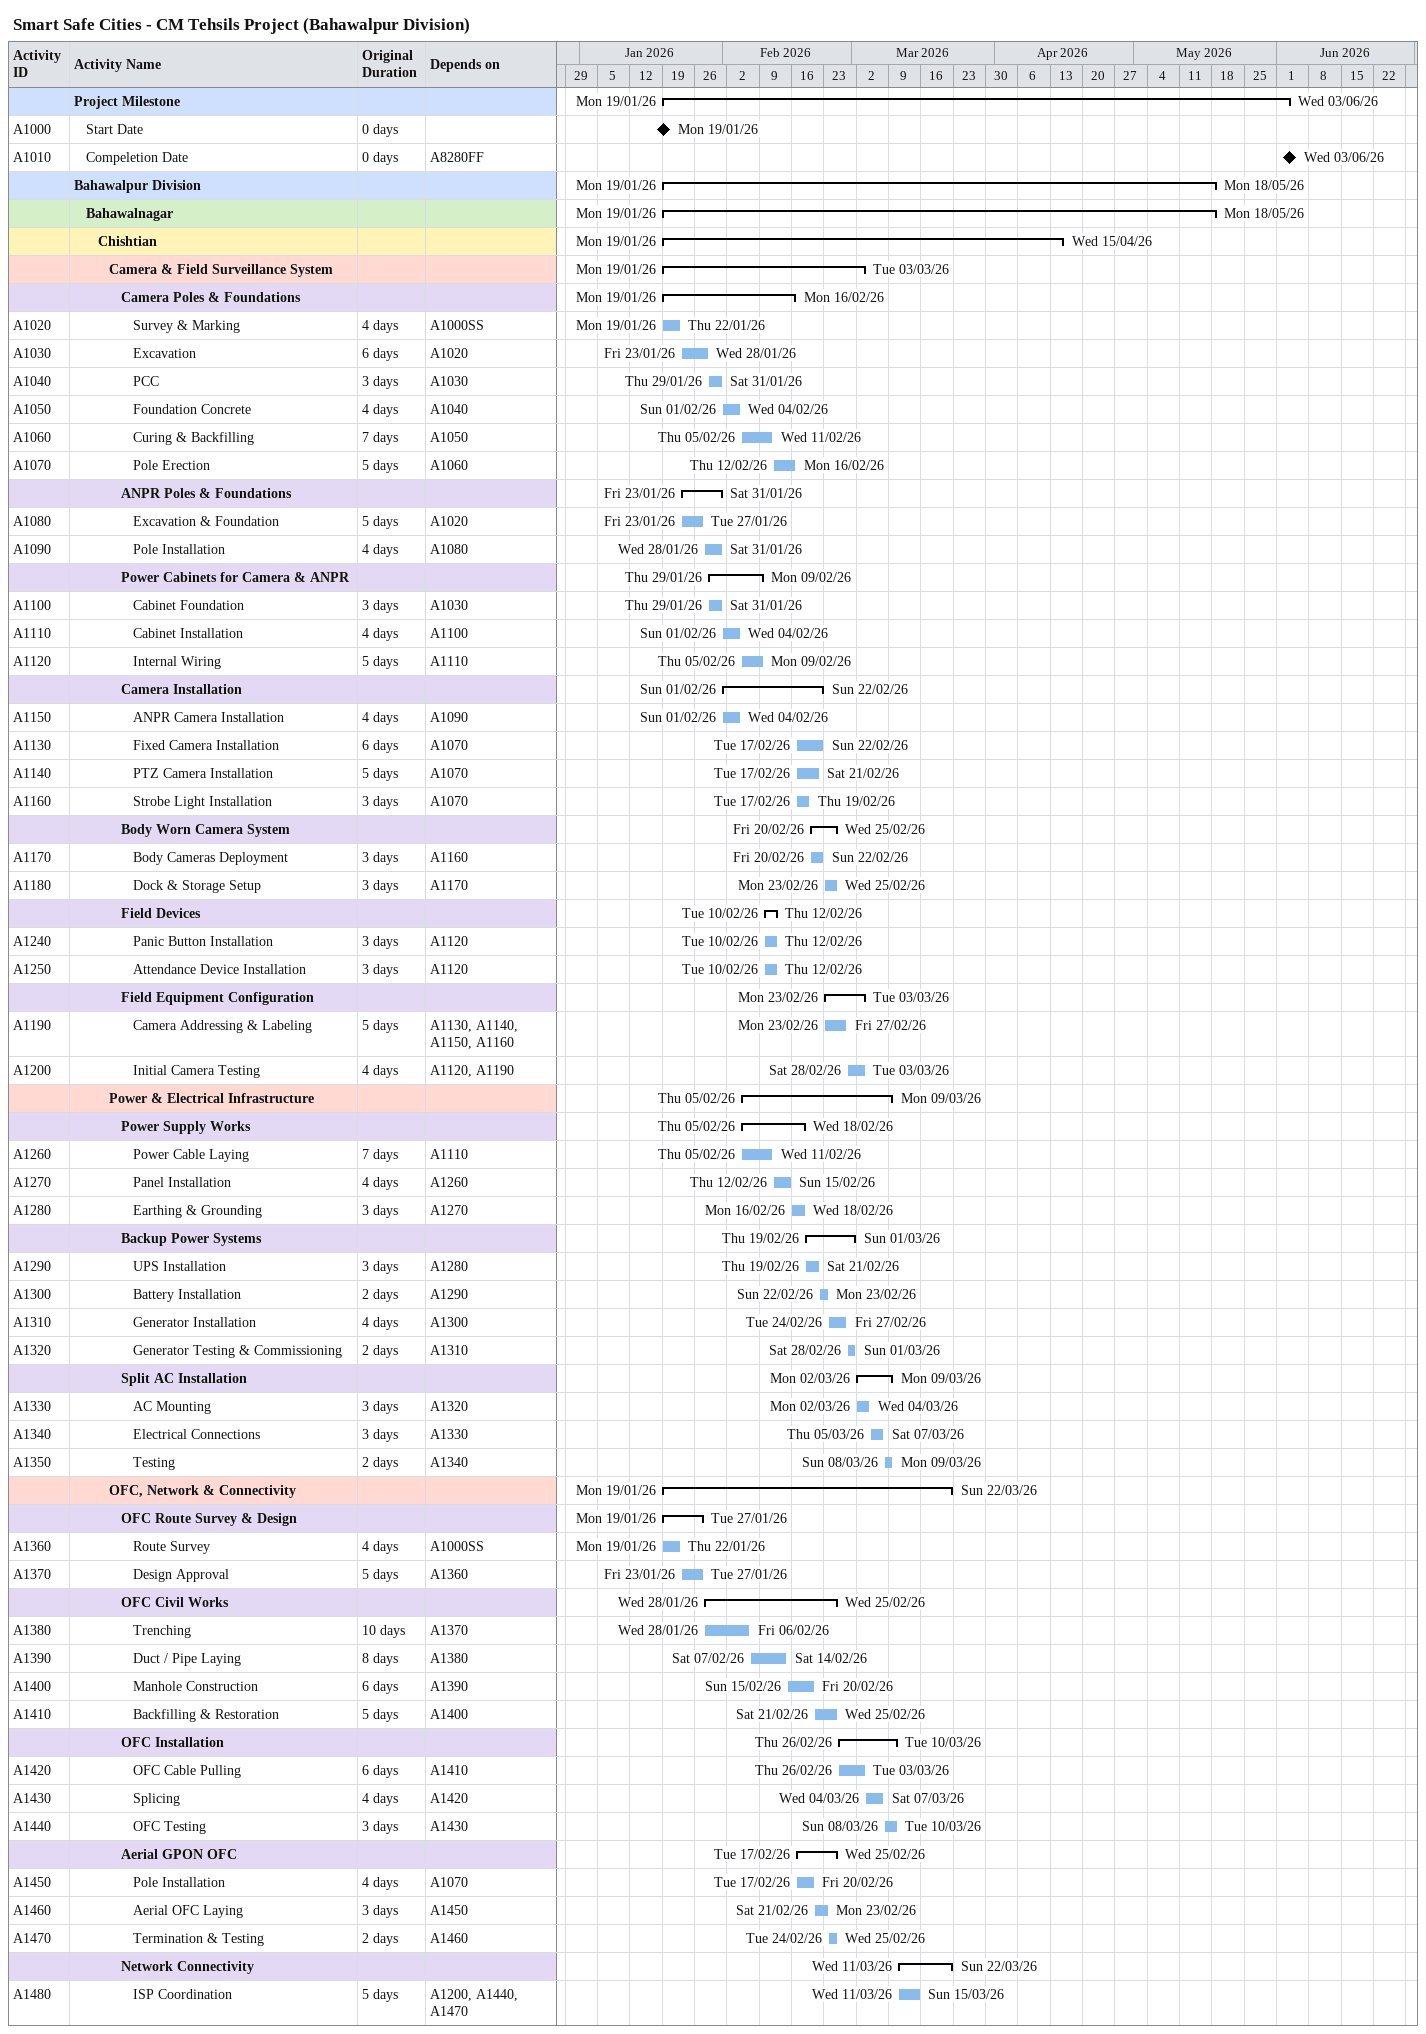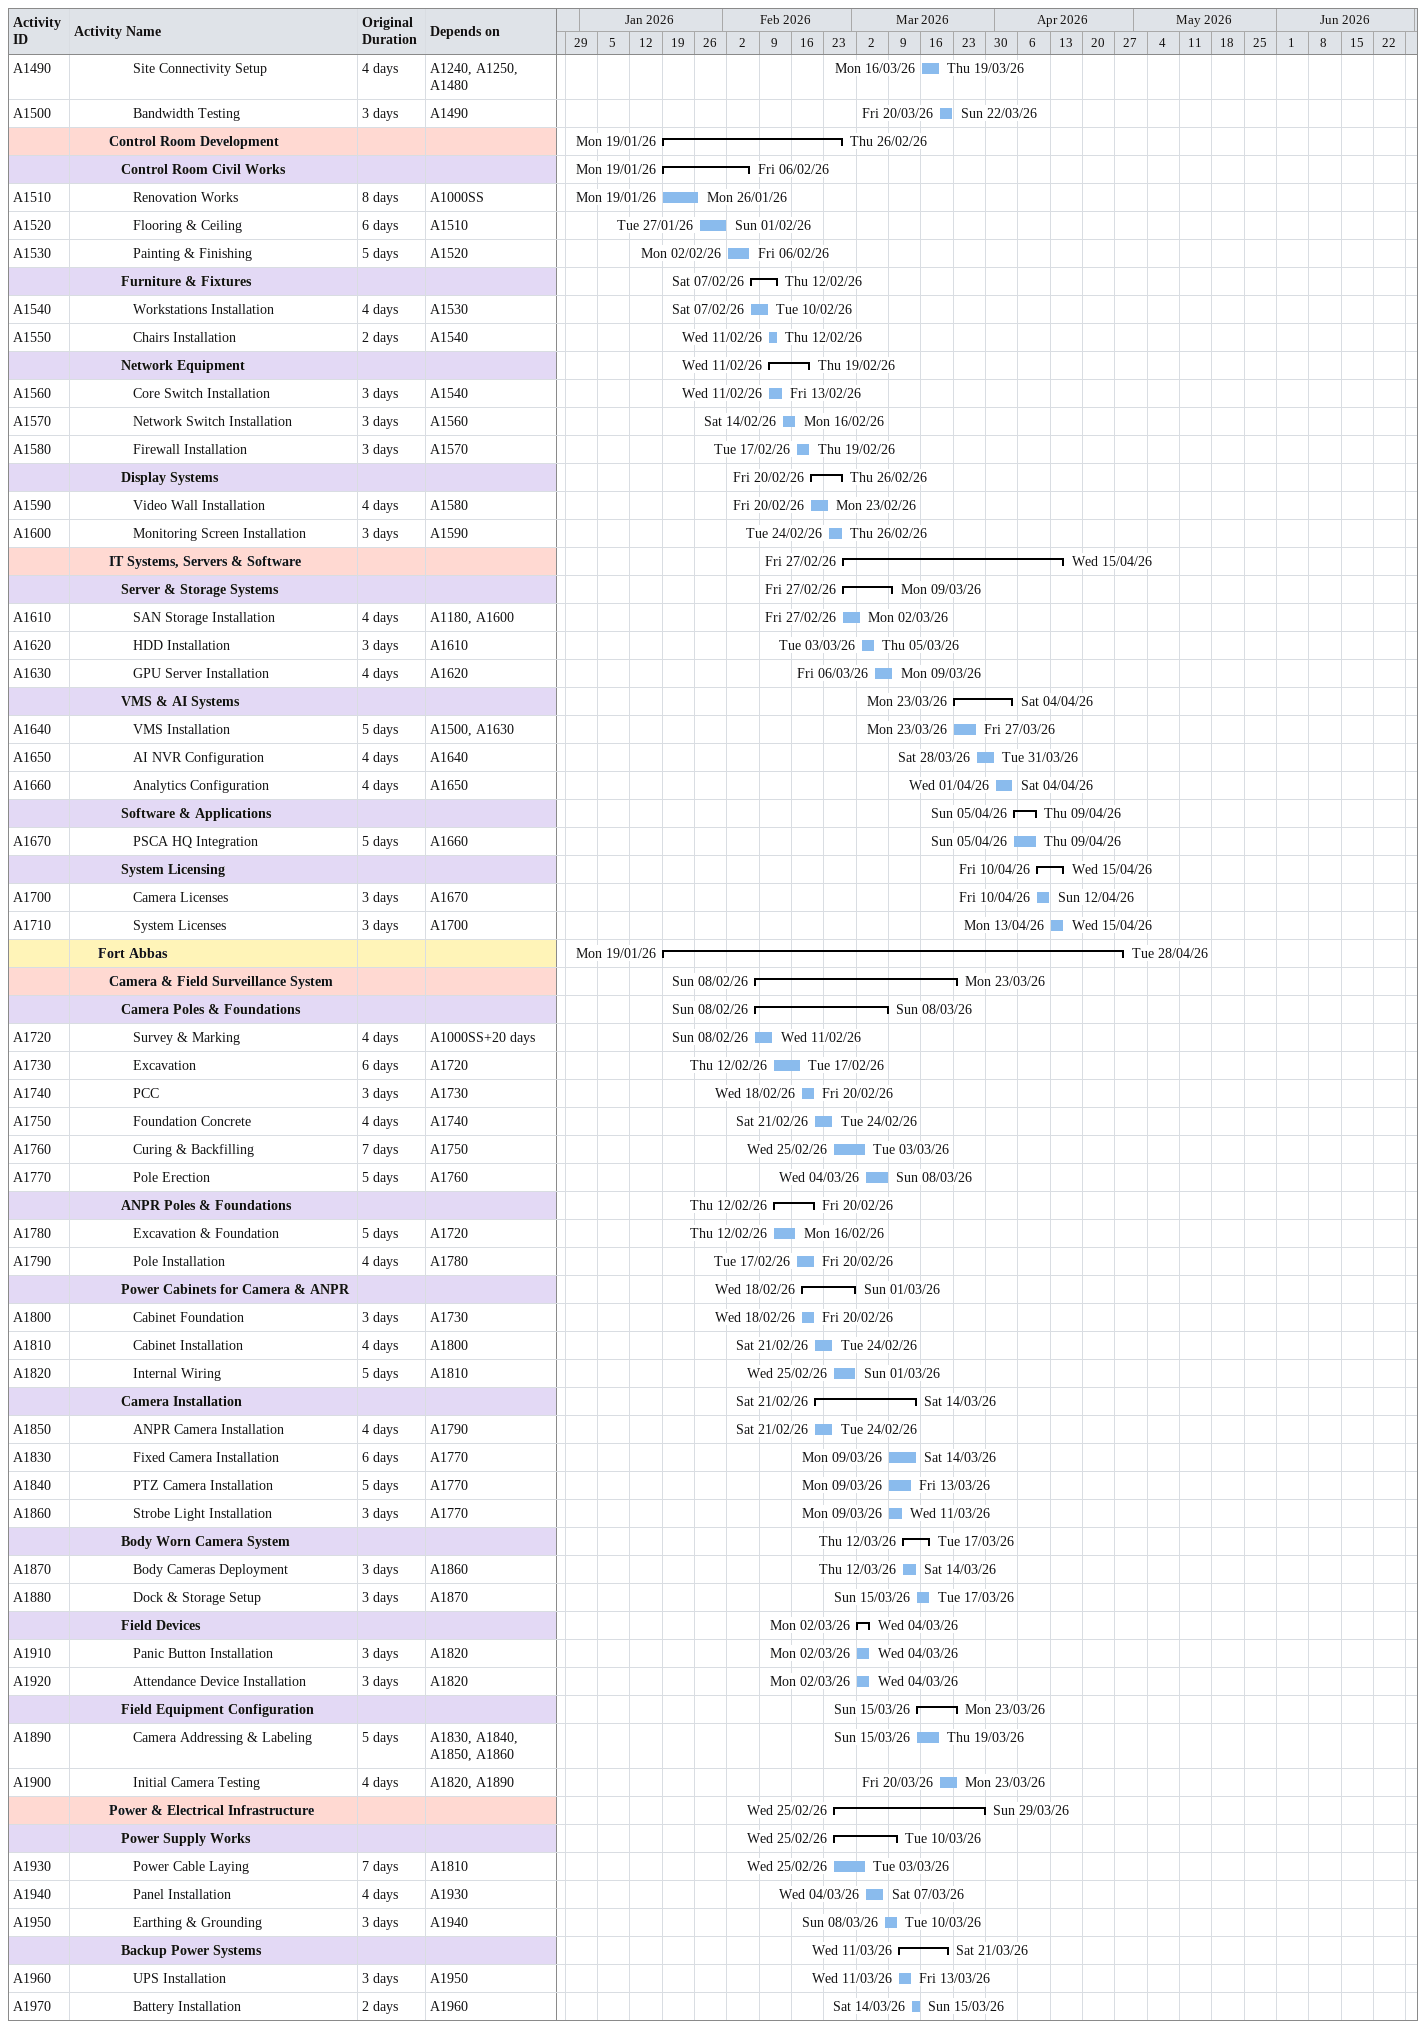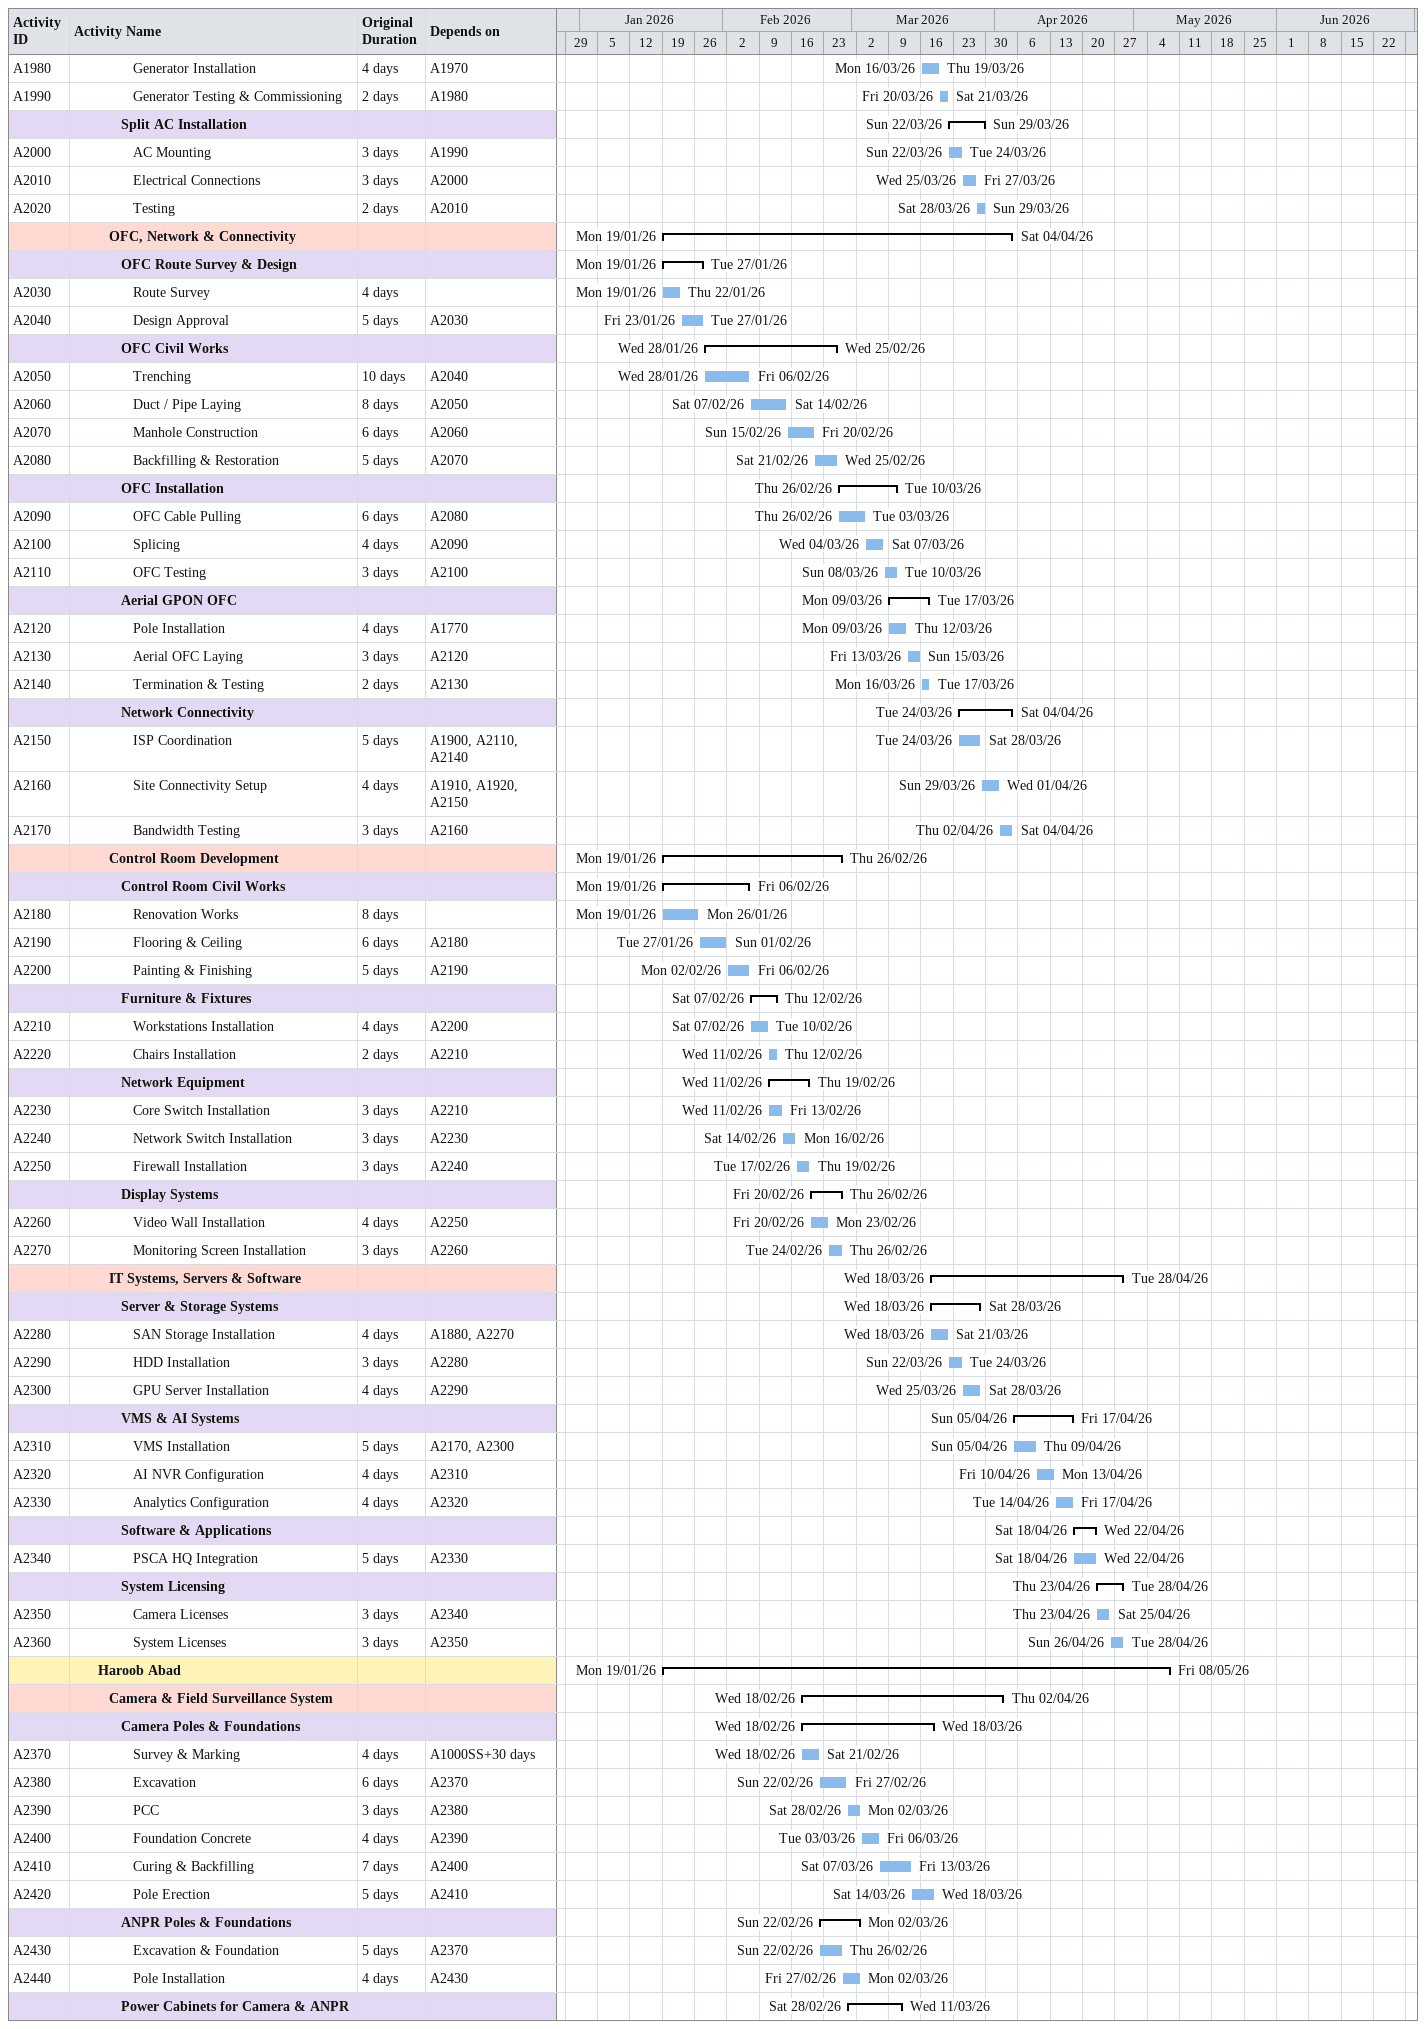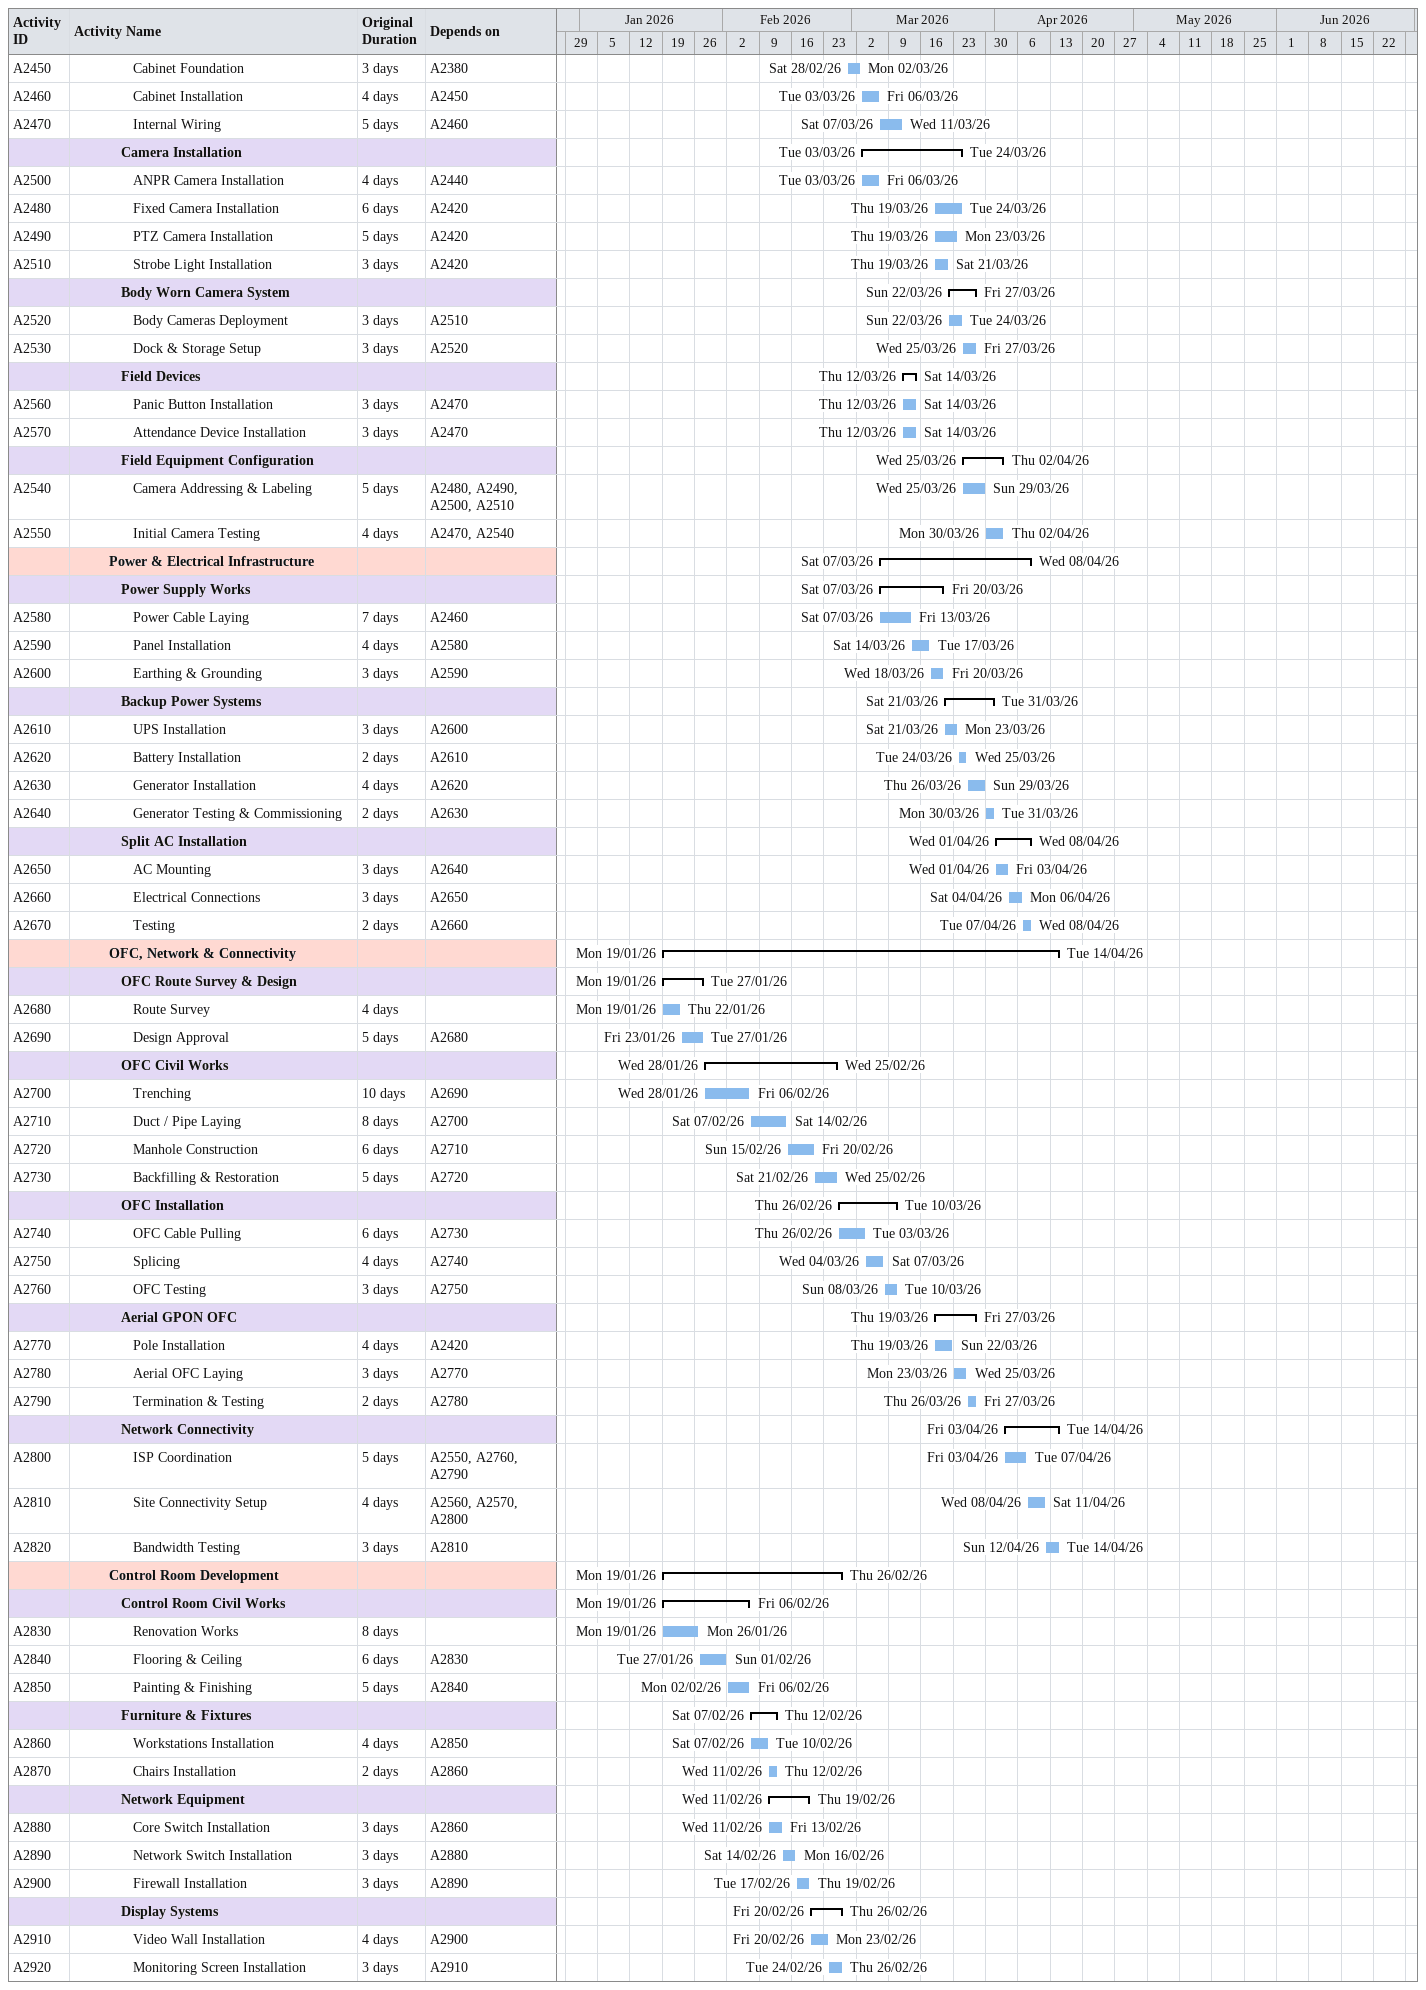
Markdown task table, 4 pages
Smart Safe Cities - CM Tehsils Project (Bahawalpur Division)

| ID | Level | Task | Original duration | Start | Finish | Predecessors |
|---|---|---|---|---|---|---|
|  | 1 | **Project Milestone** |  | 2026-01-19 | 2026-06-03 |  |
| A1000 | 2 | Start Date | 0d | 2026-01-19 | 2026-01-19 |  |
| A1010 | 2 | Compeletion Date | 0d | 2026-06-03 | 2026-06-03 | A8280FF |
|  | 1 | **Bahawalpur Division** |  | 2026-01-19 | 2026-05-18 |  |
|  | 2 | **Bahawalnagar** |  | 2026-01-19 | 2026-05-18 |  |
|  | 3 | **Chishtian** |  | 2026-01-19 | 2026-04-15 |  |
|  | 4 | **Camera & Field Surveillance System** |  | 2026-01-19 | 2026-03-03 |  |
|  | 5 | **Camera Poles & Foundations** |  | 2026-01-19 | 2026-02-16 |  |
| A1020 | 6 | Survey & Marking | 4d | 2026-01-19 | 2026-01-22 | A1000SS |
| A1030 | 6 | Excavation | 6d | 2026-01-23 | 2026-01-28 | A1020 |
| A1040 | 6 | PCC | 3d | 2026-01-29 | 2026-01-31 | A1030 |
| A1050 | 6 | Foundation Concrete | 4d | 2026-02-01 | 2026-02-04 | A1040 |
| A1060 | 6 | Curing & Backfilling | 7d | 2026-02-05 | 2026-02-11 | A1050 |
| A1070 | 6 | Pole Erection | 5d | 2026-02-12 | 2026-02-16 | A1060 |
|  | 5 | **ANPR Poles & Foundations** |  | 2026-01-23 | 2026-01-31 |  |
| A1080 | 6 | Excavation & Foundation | 5d | 2026-01-23 | 2026-01-27 | A1020 |
| A1090 | 6 | Pole Installation | 4d | 2026-01-28 | 2026-01-31 | A1080 |
|  | 5 | **Power Cabinets for Camera & ANPR** |  | 2026-01-29 | 2026-02-09 |  |
| A1100 | 6 | Cabinet Foundation | 3d | 2026-01-29 | 2026-01-31 | A1030 |
| A1110 | 6 | Cabinet Installation | 4d | 2026-02-01 | 2026-02-04 | A1100 |
| A1120 | 6 | Internal Wiring | 5d | 2026-02-05 | 2026-02-09 | A1110 |
|  | 5 | **Camera Installation** |  | 2026-02-01 | 2026-02-22 |  |
| A1150 | 6 | ANPR Camera Installation | 4d | 2026-02-01 | 2026-02-04 | A1090 |
| A1130 | 6 | Fixed Camera Installation | 6d | 2026-02-17 | 2026-02-22 | A1070 |
| A1140 | 6 | PTZ Camera Installation | 5d | 2026-02-17 | 2026-02-21 | A1070 |
| A1160 | 6 | Strobe Light Installation | 3d | 2026-02-17 | 2026-02-19 | A1070 |
|  | 5 | **Body Worn Camera System** |  | 2026-02-20 | 2026-02-25 |  |
| A1170 | 6 | Body Cameras Deployment | 3d | 2026-02-20 | 2026-02-22 | A1160 |
| A1180 | 6 | Dock & Storage Setup | 3d | 2026-02-23 | 2026-02-25 | A1170 |
|  | 5 | **Field Devices** |  | 2026-02-10 | 2026-02-12 |  |
| A1240 | 6 | Panic Button Installation | 3d | 2026-02-10 | 2026-02-12 | A1120 |
| A1250 | 6 | Attendance Device Installation | 3d | 2026-02-10 | 2026-02-12 | A1120 |
|  | 5 | **Field Equipment Configuration** |  | 2026-02-23 | 2026-03-03 |  |
| A1190 | 6 | Camera Addressing & Labeling | 5d | 2026-02-23 | 2026-02-27 | A1130, A1140, A1150, A1160 |
| A1200 | 6 | Initial Camera Testing | 4d | 2026-02-28 | 2026-03-03 | A1120, A1190 |
|  | 4 | **Power & Electrical Infrastructure** |  | 2026-02-05 | 2026-03-09 |  |
|  | 5 | **Power Supply Works** |  | 2026-02-05 | 2026-02-18 |  |
| A1260 | 6 | Power Cable Laying | 7d | 2026-02-05 | 2026-02-11 | A1110 |
| A1270 | 6 | Panel Installation | 4d | 2026-02-12 | 2026-02-15 | A1260 |
| A1280 | 6 | Earthing & Grounding | 3d | 2026-02-16 | 2026-02-18 | A1270 |
|  | 5 | **Backup Power Systems** |  | 2026-02-19 | 2026-03-01 |  |
| A1290 | 6 | UPS Installation | 3d | 2026-02-19 | 2026-02-21 | A1280 |
| A1300 | 6 | Battery Installation | 2d | 2026-02-22 | 2026-02-23 | A1290 |
| A1310 | 6 | Generator Installation | 4d | 2026-02-24 | 2026-02-27 | A1300 |
| A1320 | 6 | Generator Testing & Commissioning | 2d | 2026-02-28 | 2026-03-01 | A1310 |
|  | 5 | **Split AC Installation** |  | 2026-03-02 | 2026-03-09 |  |
| A1330 | 6 | AC Mounting | 3d | 2026-03-02 | 2026-03-04 | A1320 |
| A1340 | 6 | Electrical Connections | 3d | 2026-03-05 | 2026-03-07 | A1330 |
| A1350 | 6 | Testing | 2d | 2026-03-08 | 2026-03-09 | A1340 |
|  | 4 | **OFC, Network & Connectivity** |  | 2026-01-19 | 2026-03-22 |  |
|  | 5 | **OFC Route Survey & Design** |  | 2026-01-19 | 2026-01-27 |  |
| A1360 | 6 | Route Survey | 4d | 2026-01-19 | 2026-01-22 | A1000SS |
| A1370 | 6 | Design Approval | 5d | 2026-01-23 | 2026-01-27 | A1360 |
|  | 5 | **OFC Civil Works** |  | 2026-01-28 | 2026-02-25 |  |
| A1380 | 6 | Trenching | 10d | 2026-01-28 | 2026-02-06 | A1370 |
| A1390 | 6 | Duct / Pipe Laying | 8d | 2026-02-07 | 2026-02-14 | A1380 |
| A1400 | 6 | Manhole Construction | 6d | 2026-02-15 | 2026-02-20 | A1390 |
| A1410 | 6 | Backfilling & Restoration | 5d | 2026-02-21 | 2026-02-25 | A1400 |
|  | 5 | **OFC Installation** |  | 2026-02-26 | 2026-03-10 |  |
| A1420 | 6 | OFC Cable Pulling | 6d | 2026-02-26 | 2026-03-03 | A1410 |
| A1430 | 6 | Splicing | 4d | 2026-03-04 | 2026-03-07 | A1420 |
| A1440 | 6 | OFC Testing | 3d | 2026-03-08 | 2026-03-10 | A1430 |
|  | 5 | **Aerial GPON OFC** |  | 2026-02-17 | 2026-02-25 |  |
| A1450 | 6 | Pole Installation | 4d | 2026-02-17 | 2026-02-20 | A1070 |
| A1460 | 6 | Aerial OFC Laying | 3d | 2026-02-21 | 2026-02-23 | A1450 |
| A1470 | 6 | Termination & Testing | 2d | 2026-02-24 | 2026-02-25 | A1460 |
|  | 5 | **Network Connectivity** |  | 2026-03-11 | 2026-03-22 |  |
| A1480 | 6 | ISP Coordination | 5d | 2026-03-11 | 2026-03-15 | A1200, A1440, A1470 |
| A1490 | 6 | Site Connectivity Setup | 4d | 2026-03-16 | 2026-03-19 | A1240, A1250, A1480 |
| A1500 | 6 | Bandwidth Testing | 3d | 2026-03-20 | 2026-03-22 | A1490 |
|  | 4 | **Control Room Development** |  | 2026-01-19 | 2026-02-26 |  |
|  | 5 | **Control Room Civil Works** |  | 2026-01-19 | 2026-02-06 |  |
| A1510 | 6 | Renovation Works | 8d | 2026-01-19 | 2026-01-26 | A1000SS |
| A1520 | 6 | Flooring & Ceiling | 6d | 2026-01-27 | 2026-02-01 | A1510 |
| A1530 | 6 | Painting & Finishing | 5d | 2026-02-02 | 2026-02-06 | A1520 |
|  | 5 | **Furniture & Fixtures** |  | 2026-02-07 | 2026-02-12 |  |
| A1540 | 6 | Workstations Installation | 4d | 2026-02-07 | 2026-02-10 | A1530 |
| A1550 | 6 | Chairs Installation | 2d | 2026-02-11 | 2026-02-12 | A1540 |
|  | 5 | **Network Equipment** |  | 2026-02-11 | 2026-02-19 |  |
| A1560 | 6 | Core Switch Installation | 3d | 2026-02-11 | 2026-02-13 | A1540 |
| A1570 | 6 | Network Switch Installation | 3d | 2026-02-14 | 2026-02-16 | A1560 |
| A1580 | 6 | Firewall Installation | 3d | 2026-02-17 | 2026-02-19 | A1570 |
|  | 5 | **Display Systems** |  | 2026-02-20 | 2026-02-26 |  |
| A1590 | 6 | Video Wall Installation | 4d | 2026-02-20 | 2026-02-23 | A1580 |
| A1600 | 6 | Monitoring Screen Installation | 3d | 2026-02-24 | 2026-02-26 | A1590 |
|  | 4 | **IT Systems, Servers & Software** |  | 2026-02-27 | 2026-04-15 |  |
|  | 5 | **Server & Storage Systems** |  | 2026-02-27 | 2026-03-09 |  |
| A1610 | 6 | SAN Storage Installation | 4d | 2026-02-27 | 2026-03-02 | A1180, A1600 |
| A1620 | 6 | HDD Installation | 3d | 2026-03-03 | 2026-03-05 | A1610 |
| A1630 | 6 | GPU Server Installation | 4d | 2026-03-06 | 2026-03-09 | A1620 |
|  | 5 | **VMS & AI Systems** |  | 2026-03-23 | 2026-04-04 |  |
| A1640 | 6 | VMS Installation | 5d | 2026-03-23 | 2026-03-27 | A1500, A1630 |
| A1650 | 6 | AI NVR Configuration | 4d | 2026-03-28 | 2026-03-31 | A1640 |
| A1660 | 6 | Analytics Configuration | 4d | 2026-04-01 | 2026-04-04 | A1650 |
|  | 5 | **Software & Applications** |  | 2026-04-05 | 2026-04-09 |  |
| A1670 | 6 | PSCA HQ Integration | 5d | 2026-04-05 | 2026-04-09 | A1660 |
|  | 5 | **System Licensing** |  | 2026-04-10 | 2026-04-15 |  |
| A1700 | 6 | Camera Licenses | 3d | 2026-04-10 | 2026-04-12 | A1670 |
| A1710 | 6 | System Licenses | 3d | 2026-04-13 | 2026-04-15 | A1700 |
|  | 3 | **Fort Abbas** |  | 2026-01-19 | 2026-04-28 |  |
|  | 4 | **Camera & Field Surveillance System** |  | 2026-02-08 | 2026-03-23 |  |
|  | 5 | **Camera Poles & Foundations** |  | 2026-02-08 | 2026-03-08 |  |
| A1720 | 6 | Survey & Marking | 4d | 2026-02-08 | 2026-02-11 | A1000SS+20d |
| A1730 | 6 | Excavation | 6d | 2026-02-12 | 2026-02-17 | A1720 |
| A1740 | 6 | PCC | 3d | 2026-02-18 | 2026-02-20 | A1730 |
| A1750 | 6 | Foundation Concrete | 4d | 2026-02-21 | 2026-02-24 | A1740 |
| A1760 | 6 | Curing & Backfilling | 7d | 2026-02-25 | 2026-03-03 | A1750 |
| A1770 | 6 | Pole Erection | 5d | 2026-03-04 | 2026-03-08 | A1760 |
|  | 5 | **ANPR Poles & Foundations** |  | 2026-02-12 | 2026-02-20 |  |
| A1780 | 6 | Excavation & Foundation | 5d | 2026-02-12 | 2026-02-16 | A1720 |
| A1790 | 6 | Pole Installation | 4d | 2026-02-17 | 2026-02-20 | A1780 |
|  | 5 | **Power Cabinets for Camera & ANPR** |  | 2026-02-18 | 2026-03-01 |  |
| A1800 | 6 | Cabinet Foundation | 3d | 2026-02-18 | 2026-02-20 | A1730 |
| A1810 | 6 | Cabinet Installation | 4d | 2026-02-21 | 2026-02-24 | A1800 |
| A1820 | 6 | Internal Wiring | 5d | 2026-02-25 | 2026-03-01 | A1810 |
|  | 5 | **Camera Installation** |  | 2026-02-21 | 2026-03-14 |  |
| A1850 | 6 | ANPR Camera Installation | 4d | 2026-02-21 | 2026-02-24 | A1790 |
| A1830 | 6 | Fixed Camera Installation | 6d | 2026-03-09 | 2026-03-14 | A1770 |
| A1840 | 6 | PTZ Camera Installation | 5d | 2026-03-09 | 2026-03-13 | A1770 |
| A1860 | 6 | Strobe Light Installation | 3d | 2026-03-09 | 2026-03-11 | A1770 |
|  | 5 | **Body Worn Camera System** |  | 2026-03-12 | 2026-03-17 |  |
| A1870 | 6 | Body Cameras Deployment | 3d | 2026-03-12 | 2026-03-14 | A1860 |
| A1880 | 6 | Dock & Storage Setup | 3d | 2026-03-15 | 2026-03-17 | A1870 |
|  | 5 | **Field Devices** |  | 2026-03-02 | 2026-03-04 |  |
| A1910 | 6 | Panic Button Installation | 3d | 2026-03-02 | 2026-03-04 | A1820 |
| A1920 | 6 | Attendance Device Installation | 3d | 2026-03-02 | 2026-03-04 | A1820 |
|  | 5 | **Field Equipment Configuration** |  | 2026-03-15 | 2026-03-23 |  |
| A1890 | 6 | Camera Addressing & Labeling | 5d | 2026-03-15 | 2026-03-19 | A1830, A1840, A1850, A1860 |
| A1900 | 6 | Initial Camera Testing | 4d | 2026-03-20 | 2026-03-23 | A1820, A1890 |
|  | 4 | **Power & Electrical Infrastructure** |  | 2026-02-25 | 2026-03-29 |  |
|  | 5 | **Power Supply Works** |  | 2026-02-25 | 2026-03-10 |  |
| A1930 | 6 | Power Cable Laying | 7d | 2026-02-25 | 2026-03-03 | A1810 |
| A1940 | 6 | Panel Installation | 4d | 2026-03-04 | 2026-03-07 | A1930 |
| A1950 | 6 | Earthing & Grounding | 3d | 2026-03-08 | 2026-03-10 | A1940 |
|  | 5 | **Backup Power Systems** |  | 2026-03-11 | 2026-03-21 |  |
| A1960 | 6 | UPS Installation | 3d | 2026-03-11 | 2026-03-13 | A1950 |
| A1970 | 6 | Battery Installation | 2d | 2026-03-14 | 2026-03-15 | A1960 |
| A1980 | 6 | Generator Installation | 4d | 2026-03-16 | 2026-03-19 | A1970 |
| A1990 | 6 | Generator Testing & Commissioning | 2d | 2026-03-20 | 2026-03-21 | A1980 |
|  | 5 | **Split AC Installation** |  | 2026-03-22 | 2026-03-29 |  |
| A2000 | 6 | AC Mounting | 3d | 2026-03-22 | 2026-03-24 | A1990 |
| A2010 | 6 | Electrical Connections | 3d | 2026-03-25 | 2026-03-27 | A2000 |
| A2020 | 6 | Testing | 2d | 2026-03-28 | 2026-03-29 | A2010 |
|  | 4 | **OFC, Network & Connectivity** |  | 2026-01-19 | 2026-04-04 |  |
|  | 5 | **OFC Route Survey & Design** |  | 2026-01-19 | 2026-01-27 |  |
| A2030 | 6 | Route Survey | 4d | 2026-01-19 | 2026-01-22 |  |
| A2040 | 6 | Design Approval | 5d | 2026-01-23 | 2026-01-27 | A2030 |
|  | 5 | **OFC Civil Works** |  | 2026-01-28 | 2026-02-25 |  |
| A2050 | 6 | Trenching | 10d | 2026-01-28 | 2026-02-06 | A2040 |
| A2060 | 6 | Duct / Pipe Laying | 8d | 2026-02-07 | 2026-02-14 | A2050 |
| A2070 | 6 | Manhole Construction | 6d | 2026-02-15 | 2026-02-20 | A2060 |
| A2080 | 6 | Backfilling & Restoration | 5d | 2026-02-21 | 2026-02-25 | A2070 |
|  | 5 | **OFC Installation** |  | 2026-02-26 | 2026-03-10 |  |
| A2090 | 6 | OFC Cable Pulling | 6d | 2026-02-26 | 2026-03-03 | A2080 |
| A2100 | 6 | Splicing | 4d | 2026-03-04 | 2026-03-07 | A2090 |
| A2110 | 6 | OFC Testing | 3d | 2026-03-08 | 2026-03-10 | A2100 |
|  | 5 | **Aerial GPON OFC** |  | 2026-03-09 | 2026-03-17 |  |
| A2120 | 6 | Pole Installation | 4d | 2026-03-09 | 2026-03-12 | A1770 |
| A2130 | 6 | Aerial OFC Laying | 3d | 2026-03-13 | 2026-03-15 | A2120 |
| A2140 | 6 | Termination & Testing | 2d | 2026-03-16 | 2026-03-17 | A2130 |
|  | 5 | **Network Connectivity** |  | 2026-03-24 | 2026-04-04 |  |
| A2150 | 6 | ISP Coordination | 5d | 2026-03-24 | 2026-03-28 | A1900, A2110, A2140 |
| A2160 | 6 | Site Connectivity Setup | 4d | 2026-03-29 | 2026-04-01 | A1910, A1920, A2150 |
| A2170 | 6 | Bandwidth Testing | 3d | 2026-04-02 | 2026-04-04 | A2160 |
|  | 4 | **Control Room Development** |  | 2026-01-19 | 2026-02-26 |  |
|  | 5 | **Control Room Civil Works** |  | 2026-01-19 | 2026-02-06 |  |
| A2180 | 6 | Renovation Works | 8d | 2026-01-19 | 2026-01-26 |  |
| A2190 | 6 | Flooring & Ceiling | 6d | 2026-01-27 | 2026-02-01 | A2180 |
| A2200 | 6 | Painting & Finishing | 5d | 2026-02-02 | 2026-02-06 | A2190 |
|  | 5 | **Furniture & Fixtures** |  | 2026-02-07 | 2026-02-12 |  |
| A2210 | 6 | Workstations Installation | 4d | 2026-02-07 | 2026-02-10 | A2200 |
| A2220 | 6 | Chairs Installation | 2d | 2026-02-11 | 2026-02-12 | A2210 |
|  | 5 | **Network Equipment** |  | 2026-02-11 | 2026-02-19 |  |
| A2230 | 6 | Core Switch Installation | 3d | 2026-02-11 | 2026-02-13 | A2210 |
| A2240 | 6 | Network Switch Installation | 3d | 2026-02-14 | 2026-02-16 | A2230 |
| A2250 | 6 | Firewall Installation | 3d | 2026-02-17 | 2026-02-19 | A2240 |
|  | 5 | **Display Systems** |  | 2026-02-20 | 2026-02-26 |  |
| A2260 | 6 | Video Wall Installation | 4d | 2026-02-20 | 2026-02-23 | A2250 |
| A2270 | 6 | Monitoring Screen Installation | 3d | 2026-02-24 | 2026-02-26 | A2260 |
|  | 4 | **IT Systems, Servers & Software** |  | 2026-03-18 | 2026-04-28 |  |
|  | 5 | **Server & Storage Systems** |  | 2026-03-18 | 2026-03-28 |  |
| A2280 | 6 | SAN Storage Installation | 4d | 2026-03-18 | 2026-03-21 | A1880, A2270 |
| A2290 | 6 | HDD Installation | 3d | 2026-03-22 | 2026-03-24 | A2280 |
| A2300 | 6 | GPU Server Installation | 4d | 2026-03-25 | 2026-03-28 | A2290 |
|  | 5 | **VMS & AI Systems** |  | 2026-04-05 | 2026-04-17 |  |
| A2310 | 6 | VMS Installation | 5d | 2026-04-05 | 2026-04-09 | A2170, A2300 |
| A2320 | 6 | AI NVR Configuration | 4d | 2026-04-10 | 2026-04-13 | A2310 |
| A2330 | 6 | Analytics Configuration | 4d | 2026-04-14 | 2026-04-17 | A2320 |
|  | 5 | **Software & Applications** |  | 2026-04-18 | 2026-04-22 |  |
| A2340 | 6 | PSCA HQ Integration | 5d | 2026-04-18 | 2026-04-22 | A2330 |
|  | 5 | **System Licensing** |  | 2026-04-23 | 2026-04-28 |  |
| A2350 | 6 | Camera Licenses | 3d | 2026-04-23 | 2026-04-25 | A2340 |
| A2360 | 6 | System Licenses | 3d | 2026-04-26 | 2026-04-28 | A2350 |
|  | 3 | **Haroob Abad** |  | 2026-01-19 | 2026-05-08 |  |
|  | 4 | **Camera & Field Surveillance System** |  | 2026-02-18 | 2026-04-02 |  |
|  | 5 | **Camera Poles & Foundations** |  | 2026-02-18 | 2026-03-18 |  |
| A2370 | 6 | Survey & Marking | 4d | 2026-02-18 | 2026-02-21 | A1000SS+30d |
| A2380 | 6 | Excavation | 6d | 2026-02-22 | 2026-02-27 | A2370 |
| A2390 | 6 | PCC | 3d | 2026-02-28 | 2026-03-02 | A2380 |
| A2400 | 6 | Foundation Concrete | 4d | 2026-03-03 | 2026-03-06 | A2390 |
| A2410 | 6 | Curing & Backfilling | 7d | 2026-03-07 | 2026-03-13 | A2400 |
| A2420 | 6 | Pole Erection | 5d | 2026-03-14 | 2026-03-18 | A2410 |
|  | 5 | **ANPR Poles & Foundations** |  | 2026-02-22 | 2026-03-02 |  |
| A2430 | 6 | Excavation & Foundation | 5d | 2026-02-22 | 2026-02-26 | A2370 |
| A2440 | 6 | Pole Installation | 4d | 2026-02-27 | 2026-03-02 | A2430 |
|  | 5 | **Power Cabinets for Camera & ANPR** |  | 2026-02-28 | 2026-03-11 |  |
| A2450 | 6 | Cabinet Foundation | 3d | 2026-02-28 | 2026-03-02 | A2380 |
| A2460 | 6 | Cabinet Installation | 4d | 2026-03-03 | 2026-03-06 | A2450 |
| A2470 | 6 | Internal Wiring | 5d | 2026-03-07 | 2026-03-11 | A2460 |
|  | 5 | **Camera Installation** |  | 2026-03-03 | 2026-03-24 |  |
| A2500 | 6 | ANPR Camera Installation | 4d | 2026-03-03 | 2026-03-06 | A2440 |
| A2480 | 6 | Fixed Camera Installation | 6d | 2026-03-19 | 2026-03-24 | A2420 |
| A2490 | 6 | PTZ Camera Installation | 5d | 2026-03-19 | 2026-03-23 | A2420 |
| A2510 | 6 | Strobe Light Installation | 3d | 2026-03-19 | 2026-03-21 | A2420 |
|  | 5 | **Body Worn Camera System** |  | 2026-03-22 | 2026-03-27 |  |
| A2520 | 6 | Body Cameras Deployment | 3d | 2026-03-22 | 2026-03-24 | A2510 |
| A2530 | 6 | Dock & Storage Setup | 3d | 2026-03-25 | 2026-03-27 | A2520 |
|  | 5 | **Field Devices** |  | 2026-03-12 | 2026-03-14 |  |
| A2560 | 6 | Panic Button Installation | 3d | 2026-03-12 | 2026-03-14 | A2470 |
| A2570 | 6 | Attendance Device Installation | 3d | 2026-03-12 | 2026-03-14 | A2470 |
|  | 5 | **Field Equipment Configuration** |  | 2026-03-25 | 2026-04-02 |  |
| A2540 | 6 | Camera Addressing & Labeling | 5d | 2026-03-25 | 2026-03-29 | A2480, A2490, A2500, A2510 |
| A2550 | 6 | Initial Camera Testing | 4d | 2026-03-30 | 2026-04-02 | A2470, A2540 |
|  | 4 | **Power & Electrical Infrastructure** |  | 2026-03-07 | 2026-04-08 |  |
|  | 5 | **Power Supply Works** |  | 2026-03-07 | 2026-03-20 |  |
| A2580 | 6 | Power Cable Laying | 7d | 2026-03-07 | 2026-03-13 | A2460 |
| A2590 | 6 | Panel Installation | 4d | 2026-03-14 | 2026-03-17 | A2580 |
| A2600 | 6 | Earthing & Grounding | 3d | 2026-03-18 | 2026-03-20 | A2590 |
|  | 5 | **Backup Power Systems** |  | 2026-03-21 | 2026-03-31 |  |
| A2610 | 6 | UPS Installation | 3d | 2026-03-21 | 2026-03-23 | A2600 |
| A2620 | 6 | Battery Installation | 2d | 2026-03-24 | 2026-03-25 | A2610 |
| A2630 | 6 | Generator Installation | 4d | 2026-03-26 | 2026-03-29 | A2620 |
| A2640 | 6 | Generator Testing & Commissioning | 2d | 2026-03-30 | 2026-03-31 | A2630 |
|  | 5 | **Split AC Installation** |  | 2026-04-01 | 2026-04-08 |  |
| A2650 | 6 | AC Mounting | 3d | 2026-04-01 | 2026-04-03 | A2640 |
| A2660 | 6 | Electrical Connections | 3d | 2026-04-04 | 2026-04-06 | A2650 |
| A2670 | 6 | Testing | 2d | 2026-04-07 | 2026-04-08 | A2660 |
|  | 4 | **OFC, Network & Connectivity** |  | 2026-01-19 | 2026-04-14 |  |
|  | 5 | **OFC Route Survey & Design** |  | 2026-01-19 | 2026-01-27 |  |
| A2680 | 6 | Route Survey | 4d | 2026-01-19 | 2026-01-22 |  |
| A2690 | 6 | Design Approval | 5d | 2026-01-23 | 2026-01-27 | A2680 |
|  | 5 | **OFC Civil Works** |  | 2026-01-28 | 2026-02-25 |  |
| A2700 | 6 | Trenching | 10d | 2026-01-28 | 2026-02-06 | A2690 |
| A2710 | 6 | Duct / Pipe Laying | 8d | 2026-02-07 | 2026-02-14 | A2700 |
| A2720 | 6 | Manhole Construction | 6d | 2026-02-15 | 2026-02-20 | A2710 |
| A2730 | 6 | Backfilling & Restoration | 5d | 2026-02-21 | 2026-02-25 | A2720 |
|  | 5 | **OFC Installation** |  | 2026-02-26 | 2026-03-10 |  |
| A2740 | 6 | OFC Cable Pulling | 6d | 2026-02-26 | 2026-03-03 | A2730 |
| A2750 | 6 | Splicing | 4d | 2026-03-04 | 2026-03-07 | A2740 |
| A2760 | 6 | OFC Testing | 3d | 2026-03-08 | 2026-03-10 | A2750 |
|  | 5 | **Aerial GPON OFC** |  | 2026-03-19 | 2026-03-27 |  |
| A2770 | 6 | Pole Installation | 4d | 2026-03-19 | 2026-03-22 | A2420 |
| A2780 | 6 | Aerial OFC Laying | 3d | 2026-03-23 | 2026-03-25 | A2770 |
| A2790 | 6 | Termination & Testing | 2d | 2026-03-26 | 2026-03-27 | A2780 |
|  | 5 | **Network Connectivity** |  | 2026-04-03 | 2026-04-14 |  |
| A2800 | 6 | ISP Coordination | 5d | 2026-04-03 | 2026-04-07 | A2550, A2760, A2790 |
| A2810 | 6 | Site Connectivity Setup | 4d | 2026-04-08 | 2026-04-11 | A2560, A2570, A2800 |
| A2820 | 6 | Bandwidth Testing | 3d | 2026-04-12 | 2026-04-14 | A2810 |
|  | 4 | **Control Room Development** |  | 2026-01-19 | 2026-02-26 |  |
|  | 5 | **Control Room Civil Works** |  | 2026-01-19 | 2026-02-06 |  |
| A2830 | 6 | Renovation Works | 8d | 2026-01-19 | 2026-01-26 |  |
| A2840 | 6 | Flooring & Ceiling | 6d | 2026-01-27 | 2026-02-01 | A2830 |
| A2850 | 6 | Painting & Finishing | 5d | 2026-02-02 | 2026-02-06 | A2840 |
|  | 5 | **Furniture & Fixtures** |  | 2026-02-07 | 2026-02-12 |  |
| A2860 | 6 | Workstations Installation | 4d | 2026-02-07 | 2026-02-10 | A2850 |
| A2870 | 6 | Chairs Installation | 2d | 2026-02-11 | 2026-02-12 | A2860 |
|  | 5 | **Network Equipment** |  | 2026-02-11 | 2026-02-19 |  |
| A2880 | 6 | Core Switch Installation | 3d | 2026-02-11 | 2026-02-13 | A2860 |
| A2890 | 6 | Network Switch Installation | 3d | 2026-02-14 | 2026-02-16 | A2880 |
| A2900 | 6 | Firewall Installation | 3d | 2026-02-17 | 2026-02-19 | A2890 |
|  | 5 | **Display Systems** |  | 2026-02-20 | 2026-02-26 |  |
| A2910 | 6 | Video Wall Installation | 4d | 2026-02-20 | 2026-02-23 | A2900 |
| A2920 | 6 | Monitoring Screen Installation | 3d | 2026-02-24 | 2026-02-26 | A2910 |
